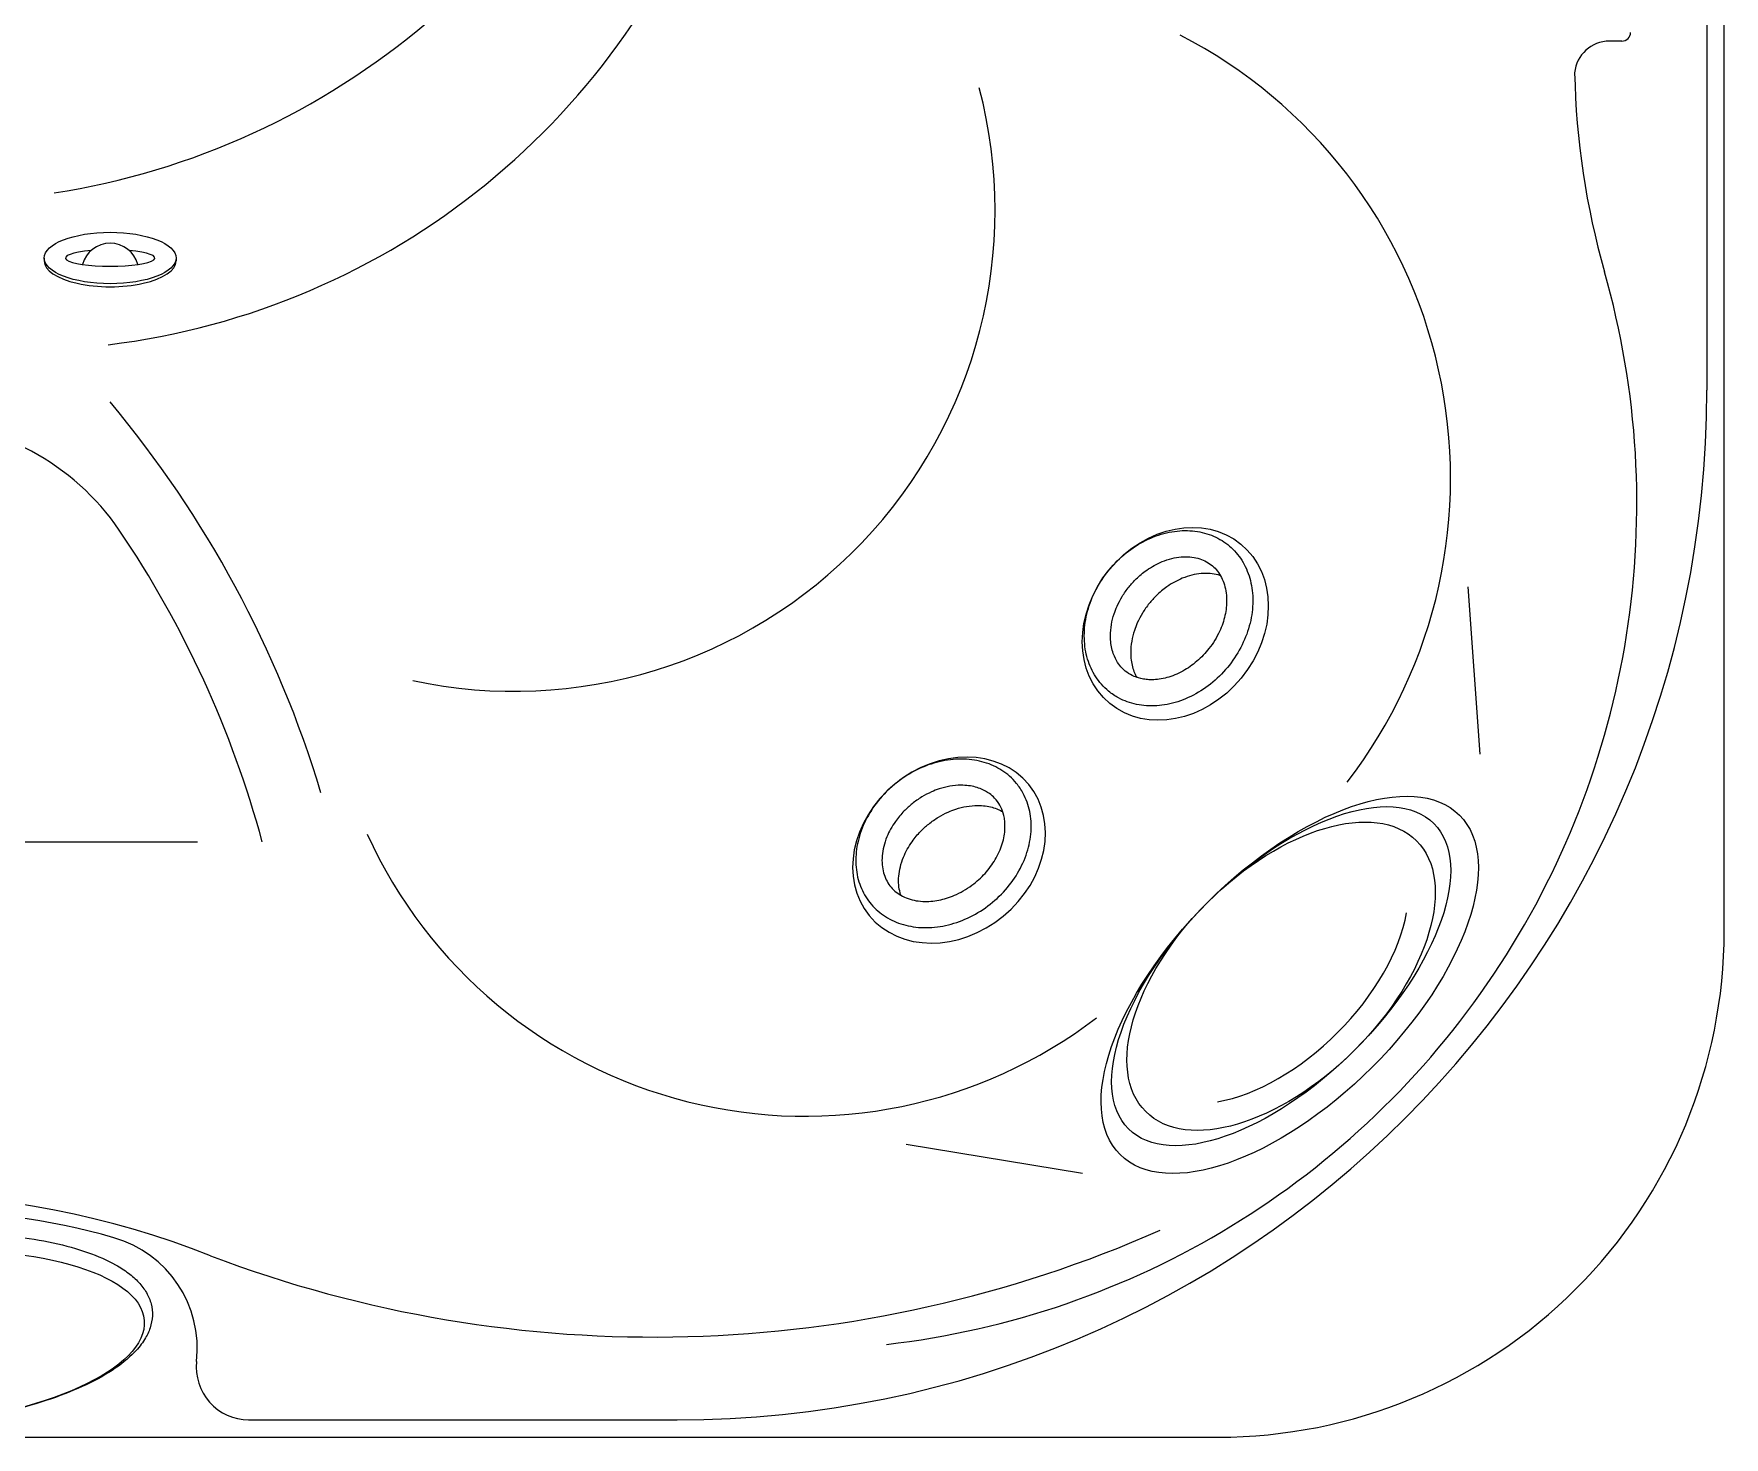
# Model space of a CAD drawing. Header units: millimetres. Extents: x -1155.38 to -1153.28, y 2264.62 to 2266.72.
# Drawn here: x -1154.249 to -1153.28, y 2264.624 to 2265.428 of the extents above; entities that cross this region are included whole.
import ezdxf

# ---------------------------------------------------------------- set-up
doc = ezdxf.new("R2010")
doc.units = ezdxf.units.MM
doc.header["$LTSCALE"] = 10
doc.layers.add('jacuzzi', color=1, linetype='Continuous')

msp = doc.modelspace()

# ---------------------------------------------------------------- linework, layer by layer
at = {"layer": 'jacuzzi'}
for p, q in [((-1153.29048, 2266.12403), (-1153.29048, 2265.22403)), ((-1153.33912, 2265.42403), (-1153.34628, 2265.42403)), ((-1154.24332, 2265.29975), (-1154.24332, 2265.29804)), ((-1154.16765, 2265.29975), (-1154.16765, 2265.29804)), ((-1153.42739, 2265.1114), (-1153.4205, 2265.0155)), ((-1154.47715, 2264.96511), (-1154.1555, 2264.96511)), ((-1153.7492, 2264.79201), (-1153.64831, 2264.77524)), ((-1154.12612, 2264.63403), (-1153.88048, 2264.63403))]:
    msp.add_line(p, q, dxfattribs=at)
at = {"layer": 'jacuzzi', "color": 3}
msp.add_lwpolyline([(-1155.38048, 2266.43403), (-1155.38048, 2264.91403, 0.414214), (-1155.09048, 2264.62403), (-1153.57048, 2264.62403, 0.414214), (-1153.28048, 2264.91403), (-1153.28048, 2266.43403, 0.414214), (-1153.57048, 2266.72403), (-1155.09048, 2266.72403, 0.414214)], format="xyb", close=True, dxfattribs=at)
at = {"layer": 'jacuzzi'}
for centre, radius, start, end in [((-1154.25745, 2265.67065), 0.42363, 276.89524, 341.30523), ((-1154.30413, 2265.76486), 0.43298, 278.84989, 310.40243), ((-1153.72277, 2265.17353), 0.2855, 322.39211, 62.78401), ((-1153.33912, 2265.42903), 0.005, 270, 0), ((-1153.34628, 2265.40403), 0.02, 90, 174.46794), ((-1152.91628, 2265.41511), 0.45, 181.16583, 195.89198), ((-1153.97388, 2265.32702), 0.27558, 257.82466, 14.75856), ((-1154.20548, 2265.29175), 0.01645, 15.05861, 164.94141), ((-1153.81554, 2265.15909), 0.485, 276.51383, 15.89198), ((-1153.88048, 2265.22403), 0.59, 270, 0), ((-1154.6929, 2264.80972), 0.63535, 16.80101, 39.89967), ((-1154.31632, 2265.06505), 0.14026, 34.13932, 145.86068), ((-1154.6929, 2264.80972), 0.59523, 15.13277, 34.13932), ((-1153.80725, 2265.08354), 0.27559, 204.42236, 307.32614), ((-1154.33281, 2264.26358), 0.49981, 68.28558, 110.97333), ((-1154.31328, 2264.35375), 0.4, 74.0562, 107.19826), ((-1153.89378, 2265.39914), 0.71772, 249.26455, 293.84049), ((-1154.22155, 2264.67486), 0.06604, 353.52527, 74.0562), ((-1154.12612, 2264.66403), 0.03, 173.52527, 270)]:
    msp.add_arc(centre, radius, start, end, dxfattribs=at)
for centre, major_axis, ratio in [((-1154.20548, 2265.29975), (-0.03783, 0), 0.389758), ((-1153.59504, 2265.09014), (-0.03756, -0.04568), 0.827692), ((-1153.52945, 2264.88324), (-0.09724, -0.09724), 0.48528), ((-1153.5344, 2264.88819), (-0.08748, -0.08748), 0.482837), ((-1153.5344, 2264.88819), (-0.0776, -0.0776), 0.544324), ((-1154.32224, 2264.6803), (-0.1363, -0.01066), 0.365317)]:
    msp.add_ellipse(centre, major_axis=major_axis, ratio=ratio, dxfattribs=at)
for centre, major_axis, ratio, start_param, end_param in [((-1154.20548, 2265.29975), (-0.02561, 0), 0.18535, 5.153816, 10.554145), ((-1154.20548, 2265.29804), (-0.03783, 0), 0.389758, 6.283185, 9.424778), ((-1153.53935, 2264.89314), (-0.06826, -0.06826), 0.546258, 6.938154, 8.769809)]:
    msp.add_ellipse(centre, major_axis=major_axis, ratio=ratio, start_param=start_param, end_param=end_param, dxfattribs=at)
at = {"layer": 'jacuzzi', "extrusion": (0, 0, -1)}
msp.add_ellipse((-1153.72472, 2264.96046), major_axis=(0.04568, 0.03756), ratio=0.827692, dxfattribs=at)
at = {"layer": 'jacuzzi'}
for points, knots in [([(-1153.63329, 2265.0515), (-1153.6315, 2265.05002), (-1153.62957, 2265.04873), (-1153.62434, 2265.04592), (-1153.62088, 2265.04466), (-1153.61353, 2265.04315), (-1153.60965, 2265.04289), (-1153.6017, 2265.04342), (-1153.59764, 2265.0442), (-1153.58959, 2265.04679), (-1153.58561, 2265.0486), (-1153.57799, 2265.05313), (-1153.57436, 2265.05585), (-1153.56769, 2265.06205), (-1153.56465, 2265.06552), (-1153.55938, 2265.07298), (-1153.55715, 2265.07697), (-1153.55362, 2265.0852), (-1153.55232, 2265.08944), (-1153.55075, 2265.09788), (-1153.55046, 2265.10208), (-1153.5509, 2265.11018), (-1153.55162, 2265.11407), (-1153.55399, 2265.12132), (-1153.55564, 2265.12467), (-1153.55975, 2265.13066), (-1153.5622, 2265.1333), (-1153.5678, 2265.13774), (-1153.57093, 2265.13954), (-1153.57772, 2265.14219), (-1153.58138, 2265.14305), (-1153.58903, 2265.14374), (-1153.59301, 2265.14357), (-1153.60107, 2265.1422), (-1153.60513, 2265.14099), (-1153.61307, 2265.13758), (-1153.61694, 2265.13539), (-1153.62423, 2265.13014), (-1153.62764, 2265.12708), (-1153.63379, 2265.12031), (-1153.63652, 2265.1166), (-1153.64112, 2265.10876), (-1153.64298, 2265.10464), (-1153.64573, 2265.09626), (-1153.64662, 2265.092), (-1153.64737, 2265.08363), (-1153.64724, 2265.07952), (-1153.64599, 2265.07172), (-1153.64488, 2265.06802), (-1153.64177, 2265.06124), (-1153.63978, 2265.05816), (-1153.63614, 2265.05403), (-1153.63477, 2265.0527), (-1153.63329, 2265.0515)], [0, 0, 0, 0, 0.162022, 0.162022, 0.411522, 0.411522, 0.661023, 0.661023, 0.910523, 0.910523, 1.160024, 1.160024, 1.409524, 1.409524, 1.659024, 1.659024, 1.908525, 1.908525, 2.158025, 2.158025, 2.407526, 2.407526, 2.657026, 2.657026, 2.906526, 2.906526, 3.156027, 3.156027, 3.405527, 3.405527, 3.655028, 3.655028, 3.904528, 3.904528, 4.154029, 4.154029, 4.403529, 4.403529, 4.653029, 4.653029, 4.90253, 4.90253, 5.15203, 5.15203, 5.401531, 5.401531, 5.651031, 5.651031, 5.900532, 5.900532, 6.150032, 6.150032, 6.283185, 6.283185, 6.283185, 6.283185]), ([(-1153.62377, 2265.06308), (-1153.62253, 2265.06207), (-1153.62118, 2265.06119), (-1153.61821, 2265.05974), (-1153.61659, 2265.05916), (-1153.61386, 2265.05851), (-1153.61284, 2265.05834), (-1153.6107, 2265.0581), (-1153.60959, 2265.05805), (-1153.60709, 2265.05807), (-1153.60569, 2265.05817), (-1153.6028, 2265.05858), (-1153.60132, 2265.05889), (-1153.59831, 2265.05971), (-1153.59678, 2265.06023), (-1153.59371, 2265.06149), (-1153.59217, 2265.06223), (-1153.58927, 2265.06384), (-1153.5879, 2265.0647), (-1153.58522, 2265.06657), (-1153.5839, 2265.06759), (-1153.58139, 2265.06976), (-1153.58018, 2265.07091), (-1153.57788, 2265.07333), (-1153.57678, 2265.0746), (-1153.57454, 2265.07746), (-1153.57343, 2265.07907), (-1153.5714, 2265.08238), (-1153.57049, 2265.08408), (-1153.569, 2265.08731), (-1153.5684, 2265.08883), (-1153.56736, 2265.09188), (-1153.56693, 2265.09341), (-1153.56624, 2265.09645), (-1153.56599, 2265.09797), (-1153.56567, 2265.10095), (-1153.5656, 2265.10241), (-1153.56565, 2265.10742), (-1153.56624, 2265.11071), (-1153.56777, 2265.11505), (-1153.5684, 2265.11644), (-1153.56986, 2265.11897), (-1153.57069, 2265.12012), (-1153.57251, 2265.12221), (-1153.5735, 2265.12314), (-1153.57566, 2265.1248), (-1153.57683, 2265.12553), (-1153.57934, 2265.12676), (-1153.58067, 2265.12727), (-1153.58354, 2265.12805), (-1153.58507, 2265.12833), (-1153.5883, 2265.1286), (-1153.59001, 2265.1286), (-1153.5935, 2265.1283), (-1153.59527, 2265.12801), (-1153.5989, 2265.12711), (-1153.60076, 2265.12651), (-1153.6041, 2265.12513), (-1153.6056, 2265.12441), (-1153.60857, 2265.12277), (-1153.61003, 2265.12185), (-1153.61355, 2265.11936), (-1153.61558, 2265.11768), (-1153.61892, 2265.11442), (-1153.62029, 2265.11291), (-1153.623, 2265.10955), (-1153.62432, 2265.10768), (-1153.62659, 2265.10394), (-1153.62756, 2265.10207), (-1153.62905, 2265.09873), (-1153.62961, 2265.09726), (-1153.63077, 2265.09376), (-1153.63128, 2265.09171), (-1153.63201, 2265.08749), (-1153.6322, 2265.08533), (-1153.63221, 2265.08175), (-1153.63211, 2265.08029), (-1153.63176, 2265.07754), (-1153.6315, 2265.07624), (-1153.63084, 2265.07378), (-1153.63044, 2265.07261), (-1153.62926, 2265.06985), (-1153.62841, 2265.06835), (-1153.62664, 2265.06589), (-1153.62576, 2265.06489), (-1153.62446, 2265.06367), (-1153.62412, 2265.06337), (-1153.62377, 2265.06308)], [0, 0, 0, 0, 0.193576, 0.193576, 0.387152, 0.387152, 0.496157, 0.496157, 0.605163, 0.605163, 0.734751, 0.734751, 0.86434, 0.86434, 0.994997, 0.994997, 1.125653, 1.125653, 1.245243, 1.245243, 1.364832, 1.364832, 1.48278, 1.48278, 1.600727, 1.600727, 1.738726, 1.738726, 1.876725, 1.876725, 1.997341, 1.997341, 2.117956, 2.117956, 2.240856, 2.240856, 2.363756, 2.363756, 2.675991, 2.675991, 2.839859, 2.839859, 3.004579, 3.004579, 3.169298, 3.169298, 3.334018, 3.334018, 3.496684, 3.496684, 3.659351, 3.659351, 3.822017, 3.822017, 3.979794, 3.979794, 4.137571, 4.137571, 4.265238, 4.265238, 4.392905, 4.392905, 4.580229, 4.580229, 4.723675, 4.723675, 4.884416, 4.884416, 5.035346, 5.035346, 5.151409, 5.151409, 5.313166, 5.313166, 5.492042, 5.492042, 5.62239, 5.62239, 5.74899, 5.74899, 5.87559, 5.87559, 6.068683, 6.068683, 6.227972, 6.227972, 6.283185, 6.283185, 6.283185, 6.283185]), ([(-1153.56914, 2265.11771), (-1153.56959, 2265.11786), (-1153.57005, 2265.118), (-1153.57196, 2265.11852), (-1153.57349, 2265.1188), (-1153.57671, 2265.11908), (-1153.57842, 2265.11908), (-1153.58191, 2265.11878), (-1153.58368, 2265.11848), (-1153.58732, 2265.11759), (-1153.58917, 2265.11698), (-1153.59252, 2265.1156), (-1153.59401, 2265.11488), (-1153.59698, 2265.11324), (-1153.59845, 2265.11233), (-1153.60197, 2265.10984), (-1153.60399, 2265.10815), (-1153.60733, 2265.10489), (-1153.6087, 2265.10339), (-1153.61142, 2265.10002), (-1153.61273, 2265.09815), (-1153.615, 2265.09441), (-1153.61598, 2265.09254), (-1153.61746, 2265.0892), (-1153.61803, 2265.08773), (-1153.61918, 2265.08423), (-1153.61969, 2265.08218), (-1153.62042, 2265.07797), (-1153.62061, 2265.07581), (-1153.62062, 2265.07222), (-1153.62053, 2265.07076), (-1153.62017, 2265.06801), (-1153.61991, 2265.06671), (-1153.61925, 2265.06425), (-1153.61885, 2265.06308), (-1153.618, 2265.06108), (-1153.61756, 2265.06021), (-1153.61709, 2265.05939)], [3.443071, 3.443071, 3.443071, 3.443071, 3.496684, 3.496684, 3.659351, 3.659351, 3.822017, 3.822017, 3.979794, 3.979794, 4.137571, 4.137571, 4.265238, 4.265238, 4.392905, 4.392905, 4.580229, 4.580229, 4.723675, 4.723675, 4.884416, 4.884416, 5.035346, 5.035346, 5.151409, 5.151409, 5.313166, 5.313166, 5.492042, 5.492042, 5.62239, 5.62239, 5.74899, 5.74899, 5.87559, 5.87559, 5.98176, 5.98176, 5.98176, 5.98176]), ([(-1153.68608, 2264.99871), (-1153.68461, 2264.99692), (-1153.68332, 2264.99498), (-1153.6805, 2264.98975), (-1153.67925, 2264.98629), (-1153.67774, 2264.97894), (-1153.67748, 2264.97506), (-1153.67801, 2264.96712), (-1153.67879, 2264.96305), (-1153.68138, 2264.955), (-1153.68319, 2264.95102), (-1153.68772, 2264.9434), (-1153.69044, 2264.93977), (-1153.69664, 2264.9331), (-1153.70011, 2264.93007), (-1153.70757, 2264.92479), (-1153.71156, 2264.92256), (-1153.71979, 2264.91903), (-1153.72402, 2264.91773), (-1153.73247, 2264.91616), (-1153.73667, 2264.91587), (-1153.74477, 2264.91631), (-1153.74866, 2264.91703), (-1153.75591, 2264.9194), (-1153.75926, 2264.92105), (-1153.76525, 2264.92516), (-1153.76789, 2264.92762), (-1153.77233, 2264.93321), (-1153.77412, 2264.93634), (-1153.77678, 2264.94313), (-1153.77764, 2264.94679), (-1153.77833, 2264.95444), (-1153.77816, 2264.95843), (-1153.77679, 2264.96648), (-1153.77558, 2264.97054), (-1153.77217, 2264.97848), (-1153.76998, 2264.98235), (-1153.76472, 2264.98964), (-1153.76167, 2264.99306), (-1153.7549, 2264.9992), (-1153.75119, 2265.00193), (-1153.74335, 2265.00653), (-1153.73923, 2265.00839), (-1153.73084, 2265.01114), (-1153.72659, 2265.01203), (-1153.71822, 2265.01278), (-1153.71411, 2265.01265), (-1153.7063, 2265.0114), (-1153.70261, 2265.01029), (-1153.69583, 2265.00718), (-1153.69275, 2265.00519), (-1153.68862, 2265.00155), (-1153.68729, 2265.00018), (-1153.68608, 2264.99871)], [0, 0, 0, 0, 0.162022, 0.162022, 0.411522, 0.411522, 0.661023, 0.661023, 0.910523, 0.910523, 1.160024, 1.160024, 1.409524, 1.409524, 1.659024, 1.659024, 1.908525, 1.908525, 2.158025, 2.158025, 2.407526, 2.407526, 2.657026, 2.657026, 2.906526, 2.906526, 3.156027, 3.156027, 3.405527, 3.405527, 3.655028, 3.655028, 3.904528, 3.904528, 4.154029, 4.154029, 4.403529, 4.403529, 4.653029, 4.653029, 4.90253, 4.90253, 5.15203, 5.15203, 5.401531, 5.401531, 5.651031, 5.651031, 5.900532, 5.900532, 6.150032, 6.150032, 6.283185, 6.283185, 6.283185, 6.283185]), ([(-1153.69767, 2264.98918), (-1153.69665, 2264.98794), (-1153.69578, 2264.98659), (-1153.69433, 2264.98362), (-1153.69374, 2264.982), (-1153.6931, 2264.97927), (-1153.69293, 2264.97825), (-1153.69269, 2264.97611), (-1153.69264, 2264.975), (-1153.69266, 2264.9725), (-1153.69276, 2264.9711), (-1153.69317, 2264.96821), (-1153.69348, 2264.96673), (-1153.6943, 2264.96372), (-1153.69482, 2264.96219), (-1153.69608, 2264.95912), (-1153.69682, 2264.95758), (-1153.69843, 2264.95468), (-1153.69928, 2264.95331), (-1153.70116, 2264.95063), (-1153.70218, 2264.94931), (-1153.70435, 2264.9468), (-1153.7055, 2264.94559), (-1153.70792, 2264.94329), (-1153.70919, 2264.94219), (-1153.71205, 2264.93995), (-1153.71366, 2264.93884), (-1153.71697, 2264.93681), (-1153.71867, 2264.9359), (-1153.7219, 2264.93441), (-1153.72342, 2264.93381), (-1153.72647, 2264.93277), (-1153.72799, 2264.93234), (-1153.73104, 2264.93165), (-1153.73256, 2264.9314), (-1153.73554, 2264.93108), (-1153.737, 2264.93101), (-1153.74201, 2264.93106), (-1153.74529, 2264.93165), (-1153.74964, 2264.93318), (-1153.75102, 2264.93381), (-1153.75356, 2264.93528), (-1153.75471, 2264.9361), (-1153.7568, 2264.93792), (-1153.75773, 2264.93892), (-1153.75939, 2264.94107), (-1153.76012, 2264.94224), (-1153.76135, 2264.94475), (-1153.76186, 2264.94608), (-1153.76264, 2264.94895), (-1153.76292, 2264.95048), (-1153.76319, 2264.95371), (-1153.76319, 2264.95542), (-1153.76289, 2264.95891), (-1153.7626, 2264.96068), (-1153.7617, 2264.96431), (-1153.7611, 2264.96617), (-1153.75972, 2264.96951), (-1153.759, 2264.97101), (-1153.75736, 2264.97398), (-1153.75644, 2264.97544), (-1153.75395, 2264.97896), (-1153.75227, 2264.98099), (-1153.74901, 2264.98433), (-1153.7475, 2264.9857), (-1153.74414, 2264.98841), (-1153.74227, 2264.98973), (-1153.73853, 2264.992), (-1153.73666, 2264.99297), (-1153.73331, 2264.99446), (-1153.73185, 2264.99503), (-1153.72835, 2264.99618), (-1153.7263, 2264.99669), (-1153.72208, 2264.99742), (-1153.71992, 2264.99761), (-1153.71634, 2264.99762), (-1153.71488, 2264.99752), (-1153.71213, 2264.99717), (-1153.71083, 2264.99691), (-1153.70837, 2264.99625), (-1153.7072, 2264.99585), (-1153.70444, 2264.99468), (-1153.70294, 2264.99382), (-1153.70048, 2264.99205), (-1153.69948, 2264.99117), (-1153.69826, 2264.98987), (-1153.69796, 2264.98953), (-1153.69767, 2264.98918)], [0, 0, 0, 0, 0.193576, 0.193576, 0.387152, 0.387152, 0.496157, 0.496157, 0.605163, 0.605163, 0.734751, 0.734751, 0.86434, 0.86434, 0.994997, 0.994997, 1.125653, 1.125653, 1.245243, 1.245243, 1.364832, 1.364832, 1.48278, 1.48278, 1.600727, 1.600727, 1.738726, 1.738726, 1.876725, 1.876725, 1.997341, 1.997341, 2.117956, 2.117956, 2.240856, 2.240856, 2.363756, 2.363756, 2.675991, 2.675991, 2.839859, 2.839859, 3.004579, 3.004579, 3.169298, 3.169298, 3.334018, 3.334018, 3.496684, 3.496684, 3.659351, 3.659351, 3.822017, 3.822017, 3.979794, 3.979794, 4.137571, 4.137571, 4.265238, 4.265238, 4.392905, 4.392905, 4.580229, 4.580229, 4.723675, 4.723675, 4.884416, 4.884416, 5.035346, 5.035346, 5.151409, 5.151409, 5.313166, 5.313166, 5.492042, 5.492042, 5.62239, 5.62239, 5.74899, 5.74899, 5.87559, 5.87559, 6.068683, 6.068683, 6.227972, 6.227972, 6.283185, 6.283185, 6.283185, 6.283185]), ([(-1153.7523, 2264.93455), (-1153.75245, 2264.935), (-1153.75259, 2264.93546), (-1153.75311, 2264.93737), (-1153.75339, 2264.9389), (-1153.75366, 2264.94212), (-1153.75367, 2264.94383), (-1153.75337, 2264.94732), (-1153.75307, 2264.9491), (-1153.75217, 2264.95273), (-1153.75157, 2264.95458), (-1153.75019, 2264.95793), (-1153.74947, 2264.95942), (-1153.74783, 2264.96239), (-1153.74691, 2264.96386), (-1153.74443, 2264.96738), (-1153.74274, 2264.9694), (-1153.73948, 2264.97275), (-1153.73798, 2264.97412), (-1153.73461, 2264.97683), (-1153.73274, 2264.97814), (-1153.729, 2264.98041), (-1153.72713, 2264.98139), (-1153.72379, 2264.98287), (-1153.72232, 2264.98344), (-1153.71882, 2264.98459), (-1153.71677, 2264.9851), (-1153.71255, 2264.98584), (-1153.7104, 2264.98602), (-1153.70681, 2264.98603), (-1153.70535, 2264.98594), (-1153.7026, 2264.98558), (-1153.7013, 2264.98533), (-1153.69884, 2264.98466), (-1153.69767, 2264.98426), (-1153.69566, 2264.98341), (-1153.6948, 2264.98298), (-1153.69398, 2264.9825)], [3.443071, 3.443071, 3.443071, 3.443071, 3.496684, 3.496684, 3.659351, 3.659351, 3.822017, 3.822017, 3.979794, 3.979794, 4.137571, 4.137571, 4.265238, 4.265238, 4.392905, 4.392905, 4.580229, 4.580229, 4.723675, 4.723675, 4.884416, 4.884416, 5.035346, 5.035346, 5.151409, 5.151409, 5.313166, 5.313166, 5.492042, 5.492042, 5.62239, 5.62239, 5.74899, 5.74899, 5.87559, 5.87559, 5.98176, 5.98176, 5.98176, 5.98176]), ([(-1154.46391, 2264.67423), (-1154.46376, 2264.67223), (-1154.46334, 2264.67026), (-1154.46202, 2264.66643), (-1154.46112, 2264.66457), (-1154.45889, 2264.66102), (-1154.45757, 2264.65933), (-1154.45454, 2264.65608), (-1154.45283, 2264.65454), (-1154.44702, 2264.64998), (-1154.44232, 2264.64719), (-1154.43155, 2264.6422), (-1154.42547, 2264.63998), (-1154.41214, 2264.63615), (-1154.40488, 2264.63453), (-1154.38943, 2264.63193), (-1154.38124, 2264.63095), (-1154.36422, 2264.62966), (-1154.3554, 2264.62934), (-1154.33745, 2264.62939), (-1154.32833, 2264.62975), (-1154.31012, 2264.63113), (-1154.30104, 2264.63215), (-1154.28325, 2264.63482), (-1154.27455, 2264.63646), (-1154.25785, 2264.64031), (-1154.24986, 2264.64252), (-1154.23487, 2264.64742), (-1154.22787, 2264.65012), (-1154.21514, 2264.65593), (-1154.20939, 2264.65904), (-1154.19934, 2264.66561), (-1154.19503, 2264.66906), (-1154.18924, 2264.67508), (-1154.18729, 2264.67753), (-1154.18439, 2264.6822), (-1154.18334, 2264.6844), (-1154.18184, 2264.6889), (-1154.1814, 2264.6912), (-1154.1812, 2264.69581), (-1154.18145, 2264.69812), (-1154.1826, 2264.70261), (-1154.18351, 2264.70478), (-1154.1859, 2264.70892), (-1154.18739, 2264.71088), (-1154.19085, 2264.71462), (-1154.19283, 2264.71638), (-1154.19725, 2264.71973), (-1154.19969, 2264.72132), (-1154.20705, 2264.72546), (-1154.21243, 2264.72783), (-1154.22439, 2264.73204), (-1154.23097, 2264.73387), (-1154.24513, 2264.73693), (-1154.2527, 2264.73818), (-1154.26858, 2264.74004), (-1154.27689, 2264.74067), (-1154.29394, 2264.74128), (-1154.3027, 2264.74127), (-1154.32033, 2264.74061), (-1154.32922, 2264.73997), (-1154.34904, 2264.73783), (-1154.35992, 2264.73616), (-1154.38079, 2264.73195), (-1154.39078, 2264.72941), (-1154.40932, 2264.72359), (-1154.41788, 2264.72031), (-1154.43162, 2264.71385), (-1154.43714, 2264.71077), (-1154.44679, 2264.70428), (-1154.45092, 2264.70087), (-1154.45648, 2264.69494), (-1154.45835, 2264.69252), (-1154.46134, 2264.6875), (-1154.46247, 2264.68491), (-1154.4637, 2264.68023), (-1154.46398, 2264.67817), (-1154.46399, 2264.67549), (-1154.46396, 2264.67486), (-1154.46391, 2264.67423)], [0, 0, 0, 0, 0.094528, 0.094528, 0.189056, 0.189056, 0.283584, 0.283584, 0.378112, 0.378112, 0.575837, 0.575837, 0.773562, 0.773562, 0.971287, 0.971287, 1.169012, 1.169012, 1.366737, 1.366737, 1.564462, 1.564462, 1.762187, 1.762187, 1.959912, 1.959912, 2.157637, 2.157637, 2.355362, 2.355362, 2.553087, 2.553087, 2.750812, 2.750812, 2.880028, 2.880028, 2.988652, 2.988652, 3.097277, 3.097277, 3.205901, 3.205901, 3.314525, 3.314525, 3.42315, 3.42315, 3.531774, 3.531774, 3.640398, 3.640398, 3.832487, 3.832487, 4.024576, 4.024576, 4.216665, 4.216665, 4.408754, 4.408754, 4.600842, 4.600842, 4.792931, 4.792931, 5.033629, 5.033629, 5.274327, 5.274327, 5.515025, 5.515025, 5.708853, 5.708853, 5.902681, 5.902681, 6.029758, 6.029758, 6.156835, 6.156835, 6.253483, 6.253483, 6.283185, 6.283185, 6.283185, 6.283185])]:
    msp.add_open_spline(points, degree=3, knots=knots, dxfattribs=at)

doc.saveas('drawing.dxf')
